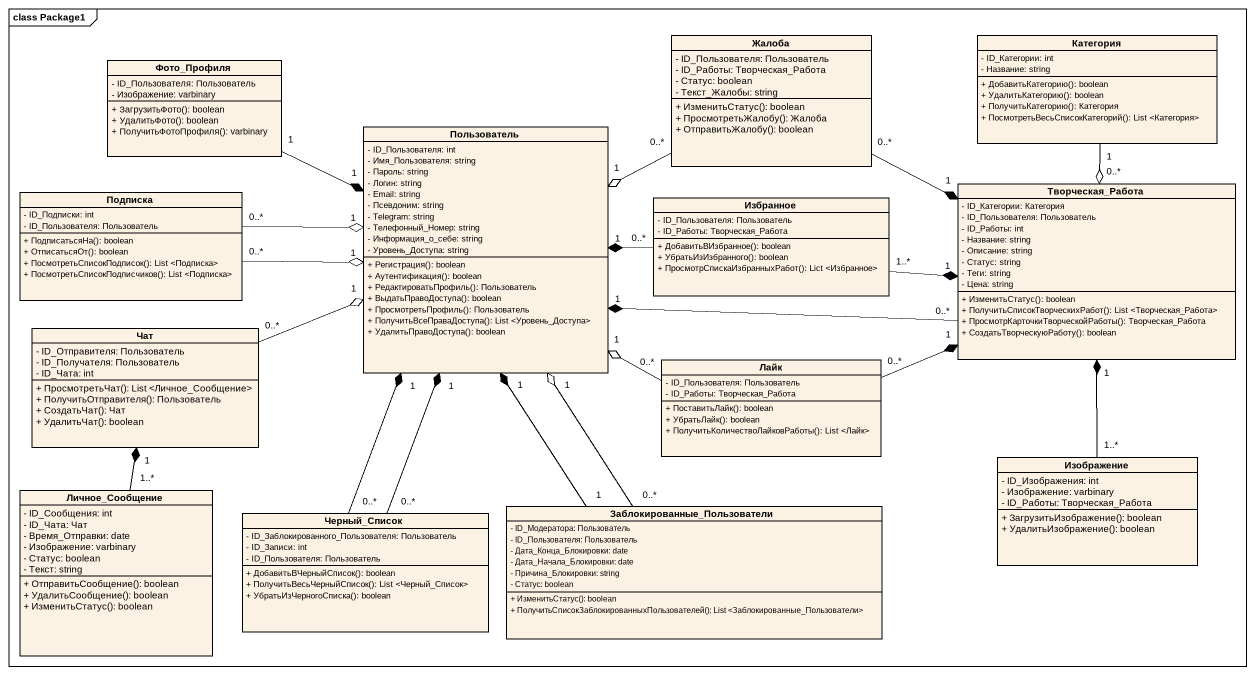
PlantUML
@startuml
mainframe class Package1
hide circle
hide empty members
skinparam classAttributeIconSize 0
class Жалоба {
  - ID_Пользователя: Пользователь
  - ID_Работы: Творческая_Работа
  - Статус: boolean
  - Текст_Жалобы: string
  + ИзменитьСтатус(): boolean
  + ПросмотретьЖалобу(): Жалоба
  + ОтправитьЖалобу(): boolean
}
class Категория {
  - ID_Категории: int
  - Название: string
  + ДобавитьКатегорию(): boolean
  + УдалитьКатегорию(): boolean
  + ПолучитьКатегорию(): Категория
  + ПосмотретьВесьСписокКатегорий(): List <Категория>
}
class Фото_Профиля {
  - ID_Пользователя: Пользователь
  - Изображение: varbinary
  + ЗагрузитьФото(): boolean
  + УдалитьФото(): boolean
  + ПолучитьФотоПрофиля(): varbinary
}
class Пользователь {
  - ID_Пользователя: int
  - Имя_Пользователя: string
  - Пароль: string
  - Логин: string
  - Email: string
  - Псевдоним: string
  - Telegram: string
  - Телефонный_Номер: string
  - Информация_о_себе: string
  - Уровень_Доступа: string
  + Регистрация(): boolean
  + Аутентификация(): boolean
  + РедактироватьПрофиль(): Пользователь
  + ВыдатьПравоДоступа(): boolean
  + ПросмотретьПрофиль(): Пользователь
  + ПолучитьВсеПраваДоступа(): List <Уровень_Доступа>
  + УдалитьПравоДоступа(): boolean
}
class Подписка {
  - ID_Подписки: int
  - ID_Пользователя: Пользователь
  + ПодписатьсяНа(): boolean
  + ОтписатьсяОт(): boolean
  + ПосмотретьСписокПодписок(): List <Подписка>
  + ПосмотретьСписокПодписчиков(): List <Подписка>
}
class Избранное {
  - ID_Пользователя: Пользователь
  - ID_Работы: Творческая_Работа
  + ДобавитьВИзбранное(): boolean
  + УбратьИзИзбранного(): boolean
  + ПросмотрСпискаИзбранныхРабот(): Lict <Избранное>
}
class Творческая_Работа {
  - ID_Категории: Категория
  - ID_Пользователя: Пользователь
  - ID_Работы: int
  - Название: string
  - Описание: string
  - Статус: string
  - Теги: string
  - Цена: string
  + ИзменитьСтатус(): boolean
  + ПолучитьСписокТворческихРабот(): List <Творческая_Работа>
  + ПросмотрКарточкиТворческойРаботы(): Творческая_Работа
  + СоздатьТворческуюРаботу(): boolean
}
class Чат {
  - ID_Отправителя: Пользователь
  - ID_Получателя: Пользователь
  - ID_Чата: int
  + ПросмотретьЧат(): List <Личное_Сообщение>
  + ПолучитьОтправителя(): Пользователь
  + СоздатьЧат(): Чат
  + УдалитьЧат(): boolean
}
class Лайк {
  - ID_Пользователя: Пользователь
  - ID_Работы: Творческая_Работа
  + ПоставитьЛайк(): boolean
  + УбратьЛайк(): boolean
  + ПолучитьКоличествоЛайковРаботы(): List <Лайк>
}
class Личное_Сообщение {
  - ID_Сообщения: int
  - ID_Чата: Чат
  - Время_Отправки: date
  - Изображение: varbinary
  - Статус: boolean
  - Текст: string
  + ОтправитьСообщение(): boolean
  + УдалитьСообщение(): boolean
  + ИзменитьСтатус(): boolean
}
class Изображение {
  - ID_Изображения: int
  - Изображение: varbinary
  - ID_Работы: Творческая_Работа
  + ЗагрузитьИзображение(): boolean
  + УдалитьИзображение(): boolean
}
class Черный_Список {
  - ID_Заблокированного_Пользователя: Пользователь
  - ID_Записи: int
  - ID_Пользователя: Пользователь
  + ДобавитьВЧерныйСписок(): boolean
  + ПолучитьВесьЧерныйСписок(): List <Черный_Список>
  + УбратьИзЧерногоСписка(): boolean
}
class Заблокированные_Пользователи {
  - ID_Модератора: Пользователь
  - ID_Пользователя: Пользователь
  - Дата_Конца_Блокировки: date
  - Дата_Начала_Блокировки: date
  - Причина_Блокировки: string
  - Статус: boolean
  + ИзменитьСтатус(): boolean
  + ПолучитьСписокЗаблокированныхПользователей(): List <Заблокированные_Пользователи>
}
Жалоба "0..*" -left-o "1" Пользователь
Жалоба "0..*" -right-* "1" Творческая_Работа
Категория "1" --o "0..*" Творческая_Работа
Фото_Профиля "1" -right-* "1" Пользователь
Подписка "0..*" -right-o "1" Пользователь
Подписка "0..*" -right-o "1" Пользователь
Избранное "0..*" -left-* "1" Пользователь
Избранное "1..*" -right-* "1" Творческая_Работа
Творческая_Работа "0..*" -left-* "1" Пользователь
Чат "0..*" -right-o "1" Пользователь
Лайк "0..*" -left-o "1" Пользователь
Лайк "0..*" -right-* "1" Творческая_Работа
Личное_Сообщение "1..*" -up-* "1" Чат
Изображение "1..*" -up-* "1" Творческая_Работа
Черный_Список "0..*" -up-* "1" Пользователь
Черный_Список "0..*" -up-* "1" Пользователь
Заблокированные_Пользователи "0..*" -up-o "1" Пользователь
Заблокированные_Пользователи "1" -up-* "1" Пользователь
@enduml
